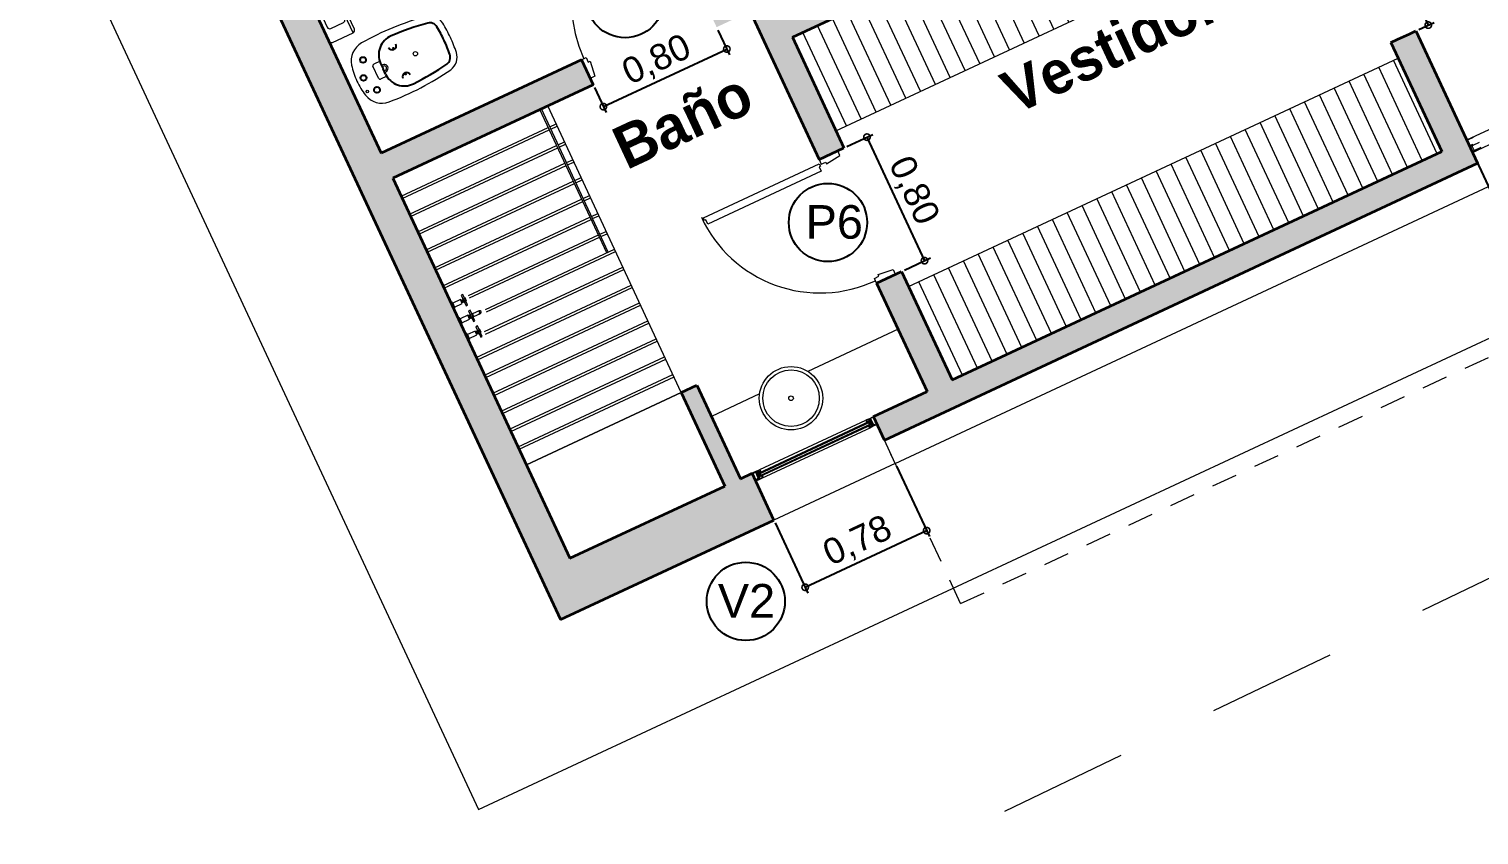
# Model space of a CAD drawing. Header units: millimetres. Extents: x 110427 to 125914, y 76277 to 76441.
# Drawn here: x 113993.84 to 114002.28, y 76324.12 to 76328.81 of the extents above; entities that cross this region are included whole.
import ezdxf

# ---------------------------------------------------------------- set-up
doc = ezdxf.new("R2010")
doc.units = ezdxf.units.MM
doc.linetypes.add('JIS_02_0.7', pattern=[1.35, 0.75, -0.6])
for name, color, linetype, lineweight in [('0.15', 6, 'Continuous', 15), ('04_CIVIL A CONSTRUIR', 250, 'Continuous', 35), ('07_CIVIL VISTAS MEDIA', 143, 'Continuous', 9), ('08_CIVIL VISTAS FINO', 251, 'Continuous', 5), ('09_CIVIL PROYECCIONES', 230, 'JIS_02_0.7', 5), ('11_CARPINTERIA Y MOBILIARIO', 141, 'Continuous', 9), ('12_HATCH', 8, 'Continuous', 9), ('12_TEXTOS', 4, 'Continuous', 40)]:
    doc.layers.add(name, color=color, linetype=linetype, lineweight=lineweight)
doc.layers.add('01_SANIT CAÑERIA SECUNDARIA', color=30, linetype='Continuous')
doc.layers.add('DET', color=4, linetype='Continuous')
doc.styles.add('JDS1', font='GOTHICB.TTF')
doc.styles.get("Standard").update_dxf_attribs({"font": 'arial.ttf'})
doc.styles.add('Swis721 BT', font='swiss.ttf')
doc.dimstyles.new('ISO-23', dxfattribs={"dimscale": 0.03, "dimtxt": 5, "dimasz": 2.5, "dimexe": 1.25, "dimexo": 0.625, "dimtad": 1, "dimtxsty": 'Swis721 BT', "dimblk": 'DOTSMALL', "dimcen": 2.5, "dimclrt": 150, "dimadec": 0, "dimazin": 0, "dimtfac": 1, "dimtmove": 0, "dimatfit": 3, "dimfxl": 0, "dimarcsym": 0})

# ---------------------------------------------------------------- blocks, each defined once
blk = doc.blocks.new('ventiluz planta')
for p, q in [((618.0704, 1113.0999), (618.0704, 1113.0849)), ((618.0854, 1113.0999), (618.0704, 1113.0999)), ((618.0704, 1113.0849), (618.0754, 1113.0849)), ((618.0704, 1113.0829), (618.0734, 1113.0829)), ((618.0704, 1113.0829), (618.0704, 1113.0599)), ((618.0704, 1113.0599), (618.0704, 1112.3599)), ((618.0734, 1113.0879), (618.0734, 1113.0969)), ((618.0734, 1113.0969), (618.0854, 1113.0969)), ((618.0784, 1113.0879), (618.0734, 1113.0879)), ((618.0734, 1113.0829), (618.0734, 1113.0749)), ((618.0734, 1113.0749), (618.1154, 1113.0749)), ((618.1124, 1113.0719), (618.0734, 1113.0719)), ((618.0734, 1113.0719), (618.0734, 1113.0599)), ((618.0754, 1113.0849), (618.0754, 1113.0769)), ((618.0754, 1113.0769), (618.1174, 1113.0769)), ((618.0784, 1113.0799), (618.0784, 1113.0879)), ((618.1174, 1113.0799), (618.0784, 1113.0799)), ((618.0804, 1113.0549), (618.0784, 1113.0549)), ((618.0804, 1113.0499), (618.0804, 1113.0549)), ((618.0824, 1112.3509), (618.0824, 1113.0689)), ((618.1049, 1113.0689), (618.0824, 1113.0689)), ((618.0854, 1113.0969), (618.0854, 1113.0999)), ((618.0884, 1112.3509), (618.0884, 1113.0689)), ((618.0989, 1113.0584), (618.0884, 1113.0689)), ((618.0884, 1113.0584), (618.0989, 1113.0689)), ((618.0989, 1113.0584), (618.0884, 1113.0584)), ((618.0989, 1112.3509), (618.0989, 1113.0689)), ((618.1049, 1112.3509), (618.1049, 1113.0689)), ((618.1204, 1113.0999), (618.1054, 1113.0999)), ((618.1054, 1113.0999), (618.1054, 1113.0969)), ((618.1054, 1113.0969), (618.1174, 1113.0969)), ((618.1069, 1113.0499), (618.1069, 1113.0689)), ((618.1099, 1113.0689), (618.1069, 1113.0689)), ((618.1204, 1113.0499), (618.1069, 1113.0499)), ((618.1099, 1113.0529), (618.1099, 1113.0689)), ((618.1174, 1113.0529), (618.1099, 1113.0529)), ((618.1124, 1113.0719), (618.1124, 1113.0619)), ((618.1124, 1113.0619), (618.1174, 1113.0619)), ((618.1154, 1113.0749), (618.1154, 1113.0649)), ((618.1154, 1113.0649), (618.1204, 1113.0649)), ((618.1174, 1113.0969), (618.1174, 1113.0799)), ((618.1174, 1113.0769), (618.1174, 1113.0669)), ((618.1174, 1113.0669), (618.1204, 1113.0669)), ((618.1174, 1113.0619), (618.1174, 1113.0529)), ((618.1204, 1113.0669), (618.1204, 1113.0999)), ((618.1204, 1113.0649), (618.1204, 1113.0499)), ((618.1204, 1113.0499), (618.1204, 1112.3699)), ((618.0704, 1112.3369), (618.0704, 1112.3599)), ((618.0734, 1112.3479), (618.0734, 1112.3599)), ((618.0804, 1112.3649), (618.0784, 1112.3649)), ((618.0804, 1112.3699), (618.0804, 1112.3649)), ((618.0989, 1112.3614), (618.0884, 1112.3614)), ((618.0989, 1112.3614), (618.0884, 1112.3509)), ((618.0884, 1112.3614), (618.0989, 1112.3509)), ((618.1204, 1112.3699), (618.1069, 1112.3699)), ((618.1069, 1112.3699), (618.1069, 1112.3509)), ((618.1174, 1112.3669), (618.1099, 1112.3669)), ((618.1099, 1112.3669), (618.1099, 1112.3509)), ((618.1124, 1112.3479), (618.1124, 1112.3579)), ((618.1124, 1112.3579), (618.1174, 1112.3579)), ((618.1174, 1112.3579), (618.1174, 1112.3669)), ((618.1204, 1112.3549), (618.1204, 1112.3699)), ((618.0704, 1112.3369), (618.0734, 1112.3369)), ((618.0704, 1112.3199), (618.0704, 1112.3349)), ((618.0704, 1112.3349), (618.0754, 1112.3349)), ((618.0854, 1112.3199), (618.0704, 1112.3199)), ((618.1124, 1112.3479), (618.0734, 1112.3479)), ((618.0734, 1112.3369), (618.0734, 1112.3449)), ((618.0734, 1112.3449), (618.1154, 1112.3449)), ((618.0784, 1112.3319), (618.0734, 1112.3319)), ((618.0734, 1112.3319), (618.0734, 1112.3229)), ((618.0734, 1112.3229), (618.0854, 1112.3229)), ((618.0754, 1112.3349), (618.0754, 1112.3429)), ((618.0754, 1112.3429), (618.1174, 1112.3429)), ((618.1174, 1112.3399), (618.0784, 1112.3399)), ((618.0784, 1112.3399), (618.0784, 1112.3319)), ((618.1049, 1112.3509), (618.0824, 1112.3509)), ((618.0854, 1112.3229), (618.0854, 1112.3199)), ((618.1054, 1112.3199), (618.1054, 1112.3229)), ((618.1054, 1112.3229), (618.1174, 1112.3229)), ((618.1204, 1112.3199), (618.1054, 1112.3199)), ((618.1099, 1112.3509), (618.1069, 1112.3509)), ((618.1154, 1112.3449), (618.1154, 1112.3549)), ((618.1154, 1112.3549), (618.1204, 1112.3549)), ((618.1174, 1112.3429), (618.1174, 1112.3529)), ((618.1174, 1112.3529), (618.1204, 1112.3529)), ((618.1174, 1112.3229), (618.1174, 1112.3399)), ((618.1204, 1112.3529), (618.1204, 1112.3199))]:
    blk.add_line(p, q)
for centre, radius, start, end in [((618.0818, 1113.0613), 0.0115, 187.06292, 262.93708), ((618.0784, 1113.0599), 0.005, 180, 270), ((618.0818, 1112.3584), 0.0115, 97.06292, 172.93708), ((618.0784, 1112.3599), 0.005, 90, 180)]:
    blk.add_arc(centre, radius, start, end)
blk = doc.blocks.new('VERILDVS')
for p, q in [((0, 0), (-0.22, 0)), ((0, 0), (0.22, 0)), ((-0.236, -0.016), (-0.236, -0.148)), ((-0.1583, -0.041), (-0.1583, -0.1228)), ((0, -0.0259), (-0.1432, -0.0259)), ((0, -0.0259), (0.1432, -0.0259)), ((0.1583, -0.041), (0.1583, -0.1228)), ((0.236, -0.016), (0.236, -0.148)), ((-0.236, -0.148), (0.236, -0.148)), ((-0.22, -0.164), (0, -0.164)), ((-0.1339, -0.164), (-0.1597, -0.2505)), ((-0.1432, -0.1379), (0, -0.1379)), ((0.1432, -0.1379), (0, -0.1379)), ((0.22, -0.164), (0, -0.164)), ((0.1339, -0.164), (0.1597, -0.2505)), ((-0.0501, -0.405), (-0.0501, -0.4777)), ((0.0501, -0.405), (0.0501, -0.4777)), ((-0.035, -0.4928), (0, -0.4928)), ((0.035, -0.4928), (0, -0.4928)), ((0, -0.6529), (-0.0442, -0.6529)), ((0, -0.6529), (0.0442, -0.6529)), ((0, -0.6929), (-0.0442, -0.6929)), ((0, -0.6929), (0.0442, -0.6929))]:
    blk.add_line(p, q)
for centre, radius, start, end in [((-0.22, -0.016), 0.016, 90, 180), ((0.22, -0.016), 0.016, 0, 90), ((-0.1432, -0.041), 0.0151, 90, 180), ((0.1432, -0.041), 0.0151, 0, 90), ((-0.22, -0.148), 0.016, 180, 270), ((-0.1432, -0.1228), 0.0151, 180, 270), ((0.1432, -0.1228), 0.0151, 270, 0), ((0.22, -0.148), 0.016, 270, 0), ((0.2634, -0.3928), 0.4463, 161.40788, 187.82144), ((-0.2634, -0.3928), 0.4463, 352.17856, 18.59212), ((0.3372, -0.4364), 0.4707, 166.85545, 189.73545), ((-0.0482, -0.3464), 0.075, 107.01312, 166.85545), ((-0.0094, -0.4733), 0.2077, 87.41957, 107.01312), ((0.0094, -0.4733), 0.2077, 72.98688, 92.58043), ((0.0482, -0.3464), 0.075, 13.14455, 72.98688), ((-0.3372, -0.4364), 0.4707, 350.26455, 13.14455), ((0.0066, -0.4098), 0.051, 97.3933, 186.62287), ((-0.0066, -0.4098), 0.051, 353.37713, 82.6067), ((0.8868, -0.2958), 1.0772, 188.42081, 197.69975), ((-0.035, -0.4777), 0.0151, 180, 270), ((0.035, -0.4777), 0.0151, 270, 0), ((-0.8868, -0.2958), 1.0772, 342.30025, 351.57919), ((0.8868, -0.2958), 1.0372, 192.25819, 197.69975), ((-0.8868, -0.2958), 1.0372, 342.30025, 347.74181), ((-0.0442, -0.5929), 0.1, 197.69975, 270), ((-0.0442, -0.5929), 0.06, 197.69975, 270), ((0.0442, -0.5929), 0.06, 270, 342.30025), ((0.0442, -0.5929), 0.1, 270, 342.30025)]:
    blk.add_arc(centre, radius, start, end)
blk = doc.blocks.new('VERBIDVS')
for p, q in [((-0.0476, -0.1707), (-0.0476, -0.1297)), ((-0.0387, -0.1208), (0.0387, -0.1208)), ((0.0476, -0.1707), (0.0476, -0.1297))]:
    blk.add_line(p, q)
for centre, radius in [((-0.0809, -0.0287), 0.00718), ((0, -0.3754), 0.0126)]:
    blk.add_circle(centre, radius)
for centre, radius, start, end in [((-0.0694, -0.1278), 0.12, 102.75653, 175.44583), ((0, -0.4345), 0.4345, 90, 102.75653), ((0, -0.4345), 0.4345, 77.24347, 90), ((0.0694, -0.1278), 0.12, 4.55417, 77.24347), ((1.4375, -0.2478), 1.6317, 175.44583, 189.68629), ((-0.0387, -0.1297), 0.00889, 90, 180), ((0, -0.176), 0.0217, 158.41785, 21.58215), ((0, -0.176), 0.0131, 142.38969, 37.61031), ((0.0387, -0.1297), 0.00889, 360, 90), ((-1.4375, -0.2478), 1.6317, 350.31371, 4.55417), ((-0.0842, -0.5075), 0.088, 189.68629, 263.93072), ((0.0842, -0.5075), 0.088, 276.06928, 350.31371), ((0, 0.2844), 0.8844, 263.93072, 270), ((0, 0.2844), 0.8844, 270, 276.06928)]:
    blk.add_arc(centre, radius, start, end)
at = {"layer": 'DET'}
for p in [(-0.0337, -0.168), (0.0337, -0.168)]:
    blk.add_line(p, (0, -0.168), dxfattribs=at)
for centre, radius in [((-0.096, -0.084), 0.017), ((0, -0.042), 0.017), ((0.096, -0.084), 0.017), ((-0.0835, -0.273), 0.00212), ((0.0835, -0.273), 0.00212)]:
    blk.add_circle(centre, radius, dxfattribs=at)
for centre, radius, start, end in [((-0.0337, -0.288), 0.12, 90, 181.56534), ((0.0337, -0.288), 0.12, 358.43466, 90), ((-0.0989, -0.273), 0.0233, 270, 90), ((0.0989, -0.273), 0.0233, 90, 270), ((1.4375, -0.2478), 1.5917, 181.56534, 189.68629), ((-1.4375, -0.2478), 1.5917, 350.31371, 358.43466), ((-0.0842, -0.5075), 0.048, 189.68629, 263.93072), ((0, 0.2844), 0.8444, 263.93072, 270), ((0, 0.2844), 0.8444, 270, 276.06928), ((0.0842, -0.5075), 0.048, 276.06928, 350.31371)]:
    blk.add_arc(centre, radius, start, end, dxfattribs=at)
blk = doc.blocks.new('_DotSmall')
at = {"color": 0, "linetype": 'ByBlock', "const_width": 0.5}
blk.add_lwpolyline([(-0.0625, 0, 1), (0.0625, 0, 1)], format="xyb", close=True, dxfattribs=at)
blk = doc.blocks.new('*D82')
at = {"layer": '09_CIVIL PROYECCIONES', "color": 0, "linetype": 'ByBlock', "lineweight": -2, "ltscale": 2}
for p, q in [((113998.892, 76326.2702), (113999.0823, 76325.8622)), ((113998.1851, 76325.9406), (113998.3754, 76325.5325)), ((113998.3595, 76325.5665), (113999.0665, 76325.8962))]:
    blk.add_line(p, q, dxfattribs=at)
at = {"layer": 'Defpoints', "color": 0, "linetype": 'ByBlock', "ltscale": 2}
for p in [(113998.8841, 76326.2872), (113998.1772, 76325.9576), (113999.0665, 76325.8962)]:
    blk.add_point(p, dxfattribs=at)
at = {"layer": '09_CIVIL PROYECCIONES', "color": 0, "linetype": 'ByBlock', "lineweight": -2, "ltscale": 2, "xscale": 0.075, "yscale": 0.075, "zscale": 0.075}
for p, rotation in [((113999.0665, 76325.8962), 24.99999999725843), ((113998.3595, 76325.5665), 204.9999999972584)]:
    blk.add_blockref('_DotSmall', p, dxfattribs=dict(at, rotation=rotation))
at = {"layer": '09_CIVIL PROYECCIONES', "color": 150, "linetype": 'ByBlock', "ltscale": 2, "insert": (113998.6669, 76325.8303), "char_height": 0.15, "attachment_point": 5, "rotation": 25, "style": 'Swis721 BT'}
blk.add_mtext('0,78', dxfattribs=at)
blk = doc.blocks.new('*D83')
at = {"layer": '09_CIVIL PROYECCIONES', "color": 0, "linetype": 'ByBlock', "lineweight": -2, "ltscale": 2}
for p, q in [((114005.8773, 76329.7703), (114006.1404, 76329.206)), ((114002.4993, 76327.5496), (114006.1246, 76329.24)), ((114002.2521, 76328.0798), (114002.5152, 76327.5156))]:
    blk.add_line(p, q, dxfattribs=at)
at = {"layer": 'Defpoints', "color": 0, "linetype": 'ByBlock', "ltscale": 2}
for p in [(114005.8694, 76329.7873), (114006.1246, 76329.24), (114002.2442, 76328.0968)]:
    blk.add_point(p, dxfattribs=at)
at = {"layer": '09_CIVIL PROYECCIONES', "color": 0, "linetype": 'ByBlock', "lineweight": -2, "ltscale": 2, "xscale": 0.075, "yscale": 0.075, "zscale": 0.075}
for p, rotation in [((114006.1246, 76329.24), 24.99941188875567), ((114002.4993, 76327.5496), 204.9994118887556)]:
    blk.add_blockref('_DotSmall', p, dxfattribs=dict(at, rotation=rotation))
at = {"layer": '09_CIVIL PROYECCIONES', "color": 150, "linetype": 'ByBlock', "ltscale": 2, "insert": (114004.2723, 76328.4798), "char_height": 0.15, "attachment_point": 5, "rotation": 24.99941, "style": 'Swis721 BT'}
blk.add_mtext('4', dxfattribs=at)
blk = doc.blocks.new('*D122')
at = {"layer": '09_CIVIL PROYECCIONES', "color": 0, "linetype": 'ByBlock', "lineweight": -2, "ltscale": 2}
for p, q in [((113998.6023, 76328.1309), (113998.753, 76328.2011)), ((113998.719, 76328.1853), (113999.0541, 76327.4666)), ((113998.9374, 76327.4122), (113999.0881, 76327.4824))]:
    blk.add_line(p, q, dxfattribs=at)
at = {"layer": 'Defpoints', "color": 0, "linetype": 'ByBlock', "ltscale": 2}
for p in [(113998.5853, 76328.1229), (113998.9204, 76327.4042), (113999.0541, 76327.4666)]:
    blk.add_point(p, dxfattribs=at)
at = {"layer": '09_CIVIL PROYECCIONES', "color": 0, "linetype": 'ByBlock', "lineweight": -2, "ltscale": 2, "xscale": 0.075, "yscale": 0.075, "zscale": 0.075}
for p, rotation in [((113998.719, 76328.1853), 114.9999999996274), ((113999.0541, 76327.4666), 294.9999999996274)]:
    blk.add_blockref('_DotSmall', p, dxfattribs=dict(at, rotation=rotation))
at = {"layer": '09_CIVIL PROYECCIONES', "color": 150, "linetype": 'ByBlock', "ltscale": 2, "insert": (113998.9855, 76327.8721), "char_height": 0.15, "attachment_point": 5, "rotation": 295, "style": 'Swis721 BT'}
blk.add_mtext('0,80', dxfattribs=at)
blk = doc.blocks.new('*D124')
at = {"layer": '09_CIVIL PROYECCIONES', "color": 0, "linetype": 'ByBlock', "lineweight": -2, "ltscale": 2}
for p, q in [((113997.8519, 76328.8084), (113997.9192, 76328.6641)), ((113997.1847, 76328.3629), (113997.9034, 76328.6981)), ((113997.1332, 76328.4733), (113997.2005, 76328.3289))]:
    blk.add_line(p, q, dxfattribs=at)
at = {"layer": 'Defpoints', "color": 0, "linetype": 'ByBlock', "ltscale": 2}
for p in [(113997.844, 76328.8254), (113997.9034, 76328.6981), (113997.1253, 76328.4903)]:
    blk.add_point(p, dxfattribs=at)
at = {"layer": '09_CIVIL PROYECCIONES', "color": 0, "linetype": 'ByBlock', "lineweight": -2, "ltscale": 2, "xscale": 0.075, "yscale": 0.075, "zscale": 0.075}
for p, rotation in [((113997.9034, 76328.6981), 25.00000002891033), ((113997.1847, 76328.3629), 205.0000000289103)]:
    blk.add_blockref('_DotSmall', p, dxfattribs=dict(at, rotation=rotation))
at = {"layer": '09_CIVIL PROYECCIONES', "color": 150, "linetype": 'ByBlock', "ltscale": 2, "insert": (113997.4979, 76328.6294), "char_height": 0.15, "attachment_point": 5, "rotation": 25, "style": 'Swis721 BT'}
blk.add_mtext('0,80', dxfattribs=at)
blk = doc.blocks.new('*D181')
at = {"layer": '09_CIVIL PROYECCIONES', "color": 0, "linetype": 'ByBlock', "lineweight": -2, "ltscale": 2}
for p, q in [((114001.5934, 76329.5367), (114001.6825, 76329.5782)), ((114001.6485, 76329.5624), (114001.9866, 76328.8373)), ((114001.9315, 76328.8116), (114002.0206, 76328.8532))]:
    blk.add_line(p, q, dxfattribs=at)
at = {"layer": 'Defpoints', "color": 0, "linetype": 'ByBlock', "ltscale": 2}
for p in [(114001.5764, 76329.5287), (114001.9866, 76328.8373), (114001.9145, 76328.8037)]:
    blk.add_point(p, dxfattribs=at)
at = {"layer": '09_CIVIL PROYECCIONES', "color": 0, "linetype": 'ByBlock', "lineweight": -2, "ltscale": 2, "xscale": 0.075, "yscale": 0.075, "zscale": 0.075}
for p, rotation in [((114001.6485, 76329.5624), 115.0000000069864), ((114001.9866, 76328.8373), 295.0000000069863)]:
    blk.add_blockref('_DotSmall', p, dxfattribs=dict(at, rotation=rotation))
at = {"layer": '09_CIVIL PROYECCIONES', "color": 150, "linetype": 'ByBlock', "ltscale": 2, "insert": (114001.9165, 76329.246), "char_height": 0.15, "attachment_point": 5, "rotation": 295, "style": 'Swis721 BT'}
blk.add_mtext('0,8', dxfattribs=at)

msp = doc.modelspace()

# ---------------------------------------------------------------- hatches: boundary and pattern name
at = {"layer": '12_HATCH'}
h = msp.add_hatch(color=1, dxfattribs=at)
h.dxf.hatch_style = 1
h.paths.add_polyline_path([(113997.3978, 76330.6697), (113997.5245, 76330.3978), (113999.2103, 76331.1838), (113999.0835, 76331.4557)])
h.paths.add_polyline_path([(113997.844, 76328.8254), (113998.0388, 76328.9163), (113998.4403, 76328.0553), (113998.5853, 76328.1229), (113998.2853, 76328.7664), (114000.0416, 76329.5854), (114001.1356, 76330.0955), (114001.4314, 76329.4611), (114001.4677, 76329.478), (114001.0873, 76330.2937), (114001.1598, 76330.3275), (114001.5402, 76329.5118), (114001.5764, 76329.5287), (114001.0198, 76330.7225), (114000.8748, 76330.6548), (114001.068, 76330.2406), (113999.9, 76329.6959), (113999.5454, 76330.4651), (113999.4004, 76330.3975), (113999.7584, 76329.6299), (113998.2176, 76328.9114), (113997.3978, 76330.6697), (113997.0579, 76330.5112), (113997.1847, 76330.2393), (113997.3795, 76330.3301), (113997.9712, 76329.0613), (113997.7763, 76328.9705)])
h = msp.add_hatch(color=1, dxfattribs=at)
h.dxf.hatch_style = 1
h.paths.add_polyline_path([(113995.6802, 76329.5377), (113995.5534, 76329.8096), (113994.9915, 76329.5476), (113996.9356, 76325.3786), (113998.1772, 76325.9576), (113998.0504, 76326.2295), (113997.9824, 76326.1978), (113997.7289, 76326.7416), (113997.6382, 76326.6993), (113997.8918, 76326.1555), (113996.99, 76325.735), (113995.9588, 76327.9464), (113997.1253, 76328.4903), (113997.0576, 76328.6353), (113995.8912, 76328.0914), (113995.2996, 76329.3602)])
h.paths.add_polyline_path([(113996.2603, 76330.1393), (113996.3871, 76329.8674), (113996.4778, 76329.9096), (113996.351, 76330.1815)])
h = msp.add_hatch(dxfattribs=at)
h.set_pattern_fill('LINE', color=256, scale=0.03, angle=475)
h.set_pattern_definition([(115, (110930.41249, 75902.03915), (-0.0863258167, -0.0402543894), [])])
h.paths.add_polyline_path([(114001.3892, 76329.5518), (114001.1356, 76330.0955), (113998.2853, 76328.7664), (113998.5388, 76328.2226)])
h = msp.add_hatch(color=1, dxfattribs=at)
h.dxf.hatch_style = 1
h.paths.add_polyline_path([(114002.2738, 76328.0333), (114001.9145, 76328.8037), (114001.8783, 76328.7868), (114001.8058, 76328.753), (114001.8058, 76328.753), (114001.7695, 76328.7361), (114002.0653, 76328.1017), (113999.215, 76326.7725), (113998.9204, 76327.4042), (113998.7754, 76327.3366), (113999.07, 76326.7049), (113998.7573, 76326.5591), (113998.8207, 76326.4232)])
h = msp.add_hatch(dxfattribs=at)
h.set_pattern_fill('LINE', color=256, scale=0.03, angle=475)
h.set_pattern_definition([(115, (110930.18427, 75902.52856), (-0.0863258167, -0.0402543894), [])])
h.paths.add_polyline_path([(114002.0653, 76328.1017), (114001.8118, 76328.6455), (113998.9614, 76327.3163), (113999.215, 76326.7725)])

# ---------------------------------------------------------------- linework, layer by layer
at = {"layer": '0.15'}
for p, q in [((113996.458, 76324.2732), (114015.4542, 76333.1313)), ((113993.8372, 76329.8934), (113996.458, 76324.2732))]:
    msp.add_line(p, q, dxfattribs=at)
at = {"layer": '01_SANIT CAÑERIA SECUNDARIA'}
for centre in [(113997.3114, 76328.9918), (113998.4921, 76327.6886)]:
    msp.add_circle(centre, 0.2277, dxfattribs=at)
at = {"layer": '01_SANIT CAÑERIA SECUNDARIA', "color": 242}
msp.add_circle((113998.0138, 76325.4844), 0.2277, dxfattribs=at)
at = {"layer": '04_CIVIL A CONSTRUIR'}
for p, q in [((113998.2853, 76328.7664), (114001.1356, 76330.0955)), ((113994.9915, 76329.5476), (113996.9356, 76325.3786)), ((113994.9915, 76329.5476), (113996.9356, 76325.3786)), ((113995.2996, 76329.3602), (113995.8912, 76328.0914)), ((113998.0388, 76328.9163), (113998.4403, 76328.0553)), ((113998.2853, 76328.7664), (113998.5853, 76328.1229)), ((114001.7695, 76328.7361), (114001.8058, 76328.753)), ((114001.8058, 76328.753), (114001.8783, 76328.7868)), ((114001.8783, 76328.7868), (114001.9145, 76328.8037)), ((114001.9145, 76328.8037), (114002.2738, 76328.0333)), ((114001.7695, 76328.7361), (114002.0653, 76328.1017)), ((113997.0576, 76328.6353), (113995.8912, 76328.0914)), ((113997.0576, 76328.6353), (113997.1253, 76328.4903)), ((113997.1253, 76328.4903), (113995.9588, 76327.9464)), ((113998.4403, 76328.0553), (113998.5853, 76328.1229)), ((113999.215, 76326.7725), (114002.0653, 76328.1017)), ((113998.8207, 76326.4232), (114002.2738, 76328.0333)), ((113995.9588, 76327.9464), (113996.99, 76325.735)), ((113998.7754, 76327.3366), (113998.9204, 76327.4042)), ((113998.9204, 76327.4042), (113999.215, 76326.7725)), ((113998.7754, 76327.3366), (113999.07, 76326.7049)), ((113997.6382, 76326.6993), (113997.7289, 76326.7416)), ((113997.7289, 76326.7416), (113997.9824, 76326.1978)), ((113997.6382, 76326.6993), (113997.8918, 76326.1555)), ((113998.7573, 76326.5591), (113999.07, 76326.7049)), ((113998.8207, 76326.4232), (113998.7573, 76326.5591)), ((113997.9824, 76326.1978), (113998.0504, 76326.2295)), ((113998.1772, 76325.9576), (113998.0504, 76326.2295)), ((113996.99, 76325.735), (113997.8918, 76326.1555)), ((113996.9356, 76325.3786), (113998.1772, 76325.9576))]:
    msp.add_line(p, q, dxfattribs=at)
at = {"layer": '07_CIVIL VISTAS MEDIA'}
for p, q in [((114002.2442, 76328.0968), (114005.8694, 76329.7873)), ((114002.2148, 76328.167), (114002.2289, 76328.1366)), ((114002.2479, 76328.1835), (114002.2153, 76328.1683)), ((114002.2466, 76328.1862), (114002.2479, 76328.1835)), ((114002.2448, 76328.1429), (114002.2303, 76328.1361)), ((114002.231, 76328.1321), (114002.2452, 76328.1017)), ((114002.246, 76328.1401), (114002.2315, 76328.1334)), ((114002.2429, 76328.1303), (114002.2515, 76328.1119)), ((114002.2804, 76328.1137), (114002.2442, 76328.0968)), ((114002.246, 76328.1401), (114002.2448, 76328.1429)), ((114002.2818, 76328.1538), (114002.2453, 76328.1367)), ((114002.2792, 76328.1164), (114002.2465, 76328.1012)), ((114002.2579, 76328.1096), (114002.2944, 76328.1265)), ((114002.2804, 76328.1137), (114002.2792, 76328.1164)), ((113998.8841, 76326.2872), (113998.1772, 76325.9576))]:
    msp.add_line(p, q, dxfattribs=at)
for centre, radius, start, end in [((114002.2157, 76328.1674), 0.001, 114.98477, 204.98476), ((114002.2298, 76328.137), 0.001, 204.98476, 294.98477), ((114002.2319, 76328.1325), 0.001, 114.98477, 204.98476), ((114002.2473, 76328.1323), 0.00488, 114.98477, 204.98476), ((114002.2461, 76328.1021), 0.001, 204.98476, 294.98477), ((114002.2559, 76328.114), 0.00488, 204.98476, 294.98477)]:
    msp.add_arc(centre, radius, start, end, dxfattribs=at)
at = {"layer": '08_CIVIL VISTAS FINO'}
for p, q in [((113996.873, 76328.2458), (113996.9092, 76328.2627)), ((113996.8793, 76328.2322), (113996.9156, 76328.2491)), ((113996.0074, 76327.8422), (113996.8639, 76328.2415)), ((113996.0138, 76327.8286), (113996.8702, 76328.228)), ((113996.9216, 76328.1415), (113996.9578, 76328.1585)), ((113996.056, 76327.7379), (113996.9125, 76328.1373)), ((113996.0624, 76327.7244), (113996.9188, 76328.1237)), ((113996.9279, 76328.128), (113996.9642, 76328.1449)), ((113996.1046, 76327.6337), (113996.9611, 76328.0331)), ((113996.111, 76327.6201), (113996.9674, 76328.0195)), ((113996.9702, 76328.0373), (113997.0064, 76328.0542)), ((113996.9765, 76328.0237), (113997.0128, 76328.0406)), ((113996.1532, 76327.5295), (113997.0097, 76327.9289)), ((113996.1596, 76327.5159), (113997.016, 76327.9153)), ((113997.0188, 76327.9331), (113997.055, 76327.95)), ((113997.0251, 76327.9195), (113997.0614, 76327.9364)), ((113996.2018, 76327.4253), (113997.0583, 76327.8246)), ((113997.0674, 76327.8289), (113997.1036, 76327.8458)), ((113997.0737, 76327.8153), (113997.11, 76327.8322)), ((113996.2082, 76327.4117), (113997.0646, 76327.811)), ((113997.116, 76327.7246), (113997.1522, 76327.7415)), ((113996.2504, 76327.321), (113997.1069, 76327.7204)), ((113996.2568, 76327.3075), (113997.1132, 76327.7068)), ((113997.1223, 76327.7111), (113997.1586, 76327.728)), ((113996.3998, 76327.2638), (113997.1555, 76327.6162)), ((113996.4059, 76327.2501), (113997.1618, 76327.6026)), ((113997.1646, 76327.6204), (113997.2008, 76327.6373)), ((113997.1709, 76327.6068), (113997.2072, 76327.6237)), ((113996.4979, 76327.1826), (113997.2494, 76327.5331)), ((113996.504, 76327.1689), (113997.2558, 76327.5195)), ((113996.4934, 76327.0537), (113997.298, 76327.4289)), ((113996.4995, 76327.0399), (113997.3044, 76327.4153)), ((113996.4448, 76326.9041), (113997.3466, 76327.3246)), ((113996.4512, 76326.8905), (113997.353, 76327.3111)), ((113996.4934, 76326.7999), (113997.3952, 76327.2204)), ((113996.4998, 76326.7863), (113997.4016, 76327.2068)), ((113996.5421, 76326.6957), (113997.4438, 76327.1162)), ((113996.5484, 76326.6821), (113997.4502, 76327.1026)), ((113996.5907, 76326.5915), (113997.4924, 76327.012)), ((113996.597, 76326.5779), (113997.4988, 76326.9984)), ((113996.6393, 76326.4872), (113997.541, 76326.9077)), ((113996.6456, 76326.4736), (113997.5474, 76326.8942)), ((113996.6879, 76326.383), (113997.5896, 76326.8035)), ((113996.6942, 76326.3694), (113997.596, 76326.7899))]:
    msp.add_line(p, q, dxfattribs=at)
for points in [[(113996.316, 76327.1806), (113996.3205, 76327.1827), (113996.2985, 76327.2298), (113996.294, 76327.2277)], [(113996.3184, 76327.1966), (113996.3637, 76327.2177), (113996.3532, 76327.2404), (113996.3078, 76327.2193)], [(113996.3622, 76327.2209), (113996.3654, 76327.2224), (113996.3578, 76327.2387), (113996.3546, 76327.2372)], [(113996.3641, 76327.2251), (113996.3705, 76327.2281), (113996.3654, 76327.2389), (113996.3591, 76327.236)], [(113996.3175, 76327.189), (113996.3211, 76327.1907), (113996.3051, 76327.2252), (113996.3015, 76327.2235)], [(113996.3611, 76327.1051), (113996.4064, 76327.1262), (113996.3958, 76327.1489), (113996.3505, 76327.1277)], [(113996.4049, 76327.1294), (113996.4081, 76327.1309), (113996.4005, 76327.1472), (113996.3973, 76327.1457)], [(113996.4068, 76327.1336), (113996.4132, 76327.1365), (113996.4081, 76327.1474), (113996.4018, 76327.1444)], [(113996.3586, 76327.089), (113996.3632, 76327.0911), (113996.3412, 76327.1383), (113996.3367, 76327.1362)], [(113996.3602, 76327.0975), (113996.3638, 76327.0992), (113996.3478, 76327.1336), (113996.3441, 76327.1319)], [(113996.4013, 76326.9975), (113996.4059, 76326.9996), (113996.3839, 76327.0467), (113996.3793, 76327.0446)], [(113996.4029, 76327.006), (113996.4065, 76327.0076), (113996.3905, 76327.0421), (113996.3868, 76327.0404)], [(113996.4038, 76327.0135), (113996.4491, 76327.0347), (113996.4385, 76327.0573), (113996.3932, 76327.0362)], [(113996.4476, 76327.0378), (113996.4508, 76327.0393), (113996.4432, 76327.0556), (113996.44, 76327.0541)], [(113996.4495, 76327.042), (113996.4559, 76327.045), (113996.4508, 76327.0559), (113996.4444, 76327.0529)]]:
    msp.add_lwpolyline(points, close=True, dxfattribs=at)
for points in [[(113996.3764, 76327.2485), (113996.3665, 76327.2698), (113996.3574, 76327.2656), (113996.3673, 76327.2443)], [(113996.3673, 76327.2443), (113996.3637, 76327.2426), (113996.3722, 76327.2244), (113996.3758, 76327.2261)], [(113996.3758, 76327.2261), (113996.3857, 76327.2048), (113996.3948, 76327.2091), (113996.3849, 76327.2304)], [(113996.3849, 76327.2304), (113996.3885, 76327.232), (113996.38, 76327.2502), (113996.3764, 76327.2485)], [(113996.4191, 76327.1569), (113996.4092, 76327.1782), (113996.4001, 76327.174), (113996.41, 76327.1527)], [(113996.4068, 76327.1501), (113996.4005, 76327.1472)], [(113996.41, 76327.1527), (113996.4064, 76327.151), (113996.4149, 76327.1329), (113996.4185, 76327.1346)], [(113996.4275, 76327.1388), (113996.4312, 76327.1405), (113996.4227, 76327.1586), (113996.4191, 76327.1569)], [(113996.4617, 76327.1757), (113996.4231, 76327.1577)], [(113996.4308, 76327.1414), (113996.4693, 76327.1594)], [(113996.4081, 76327.1309), (113996.4144, 76327.1338)], [(113996.4185, 76327.1346), (113996.4284, 76327.1133), (113996.4375, 76327.1175), (113996.4275, 76327.1388)], [(113996.4618, 76327.0654), (113996.4518, 76327.0867), (113996.4428, 76327.0825), (113996.4527, 76327.0612)], [(113996.4527, 76327.0612), (113996.4491, 76327.0595), (113996.4575, 76327.0414), (113996.4612, 76327.0431)], [(113996.4702, 76327.0473), (113996.4739, 76327.049), (113996.4654, 76327.0671), (113996.4618, 76327.0654)], [(113996.4612, 76327.0431), (113996.4711, 76327.0218), (113996.4802, 76327.026), (113996.4702, 76327.0473)]]:
    msp.add_lwpolyline(points, dxfattribs=at)
for centre in [(113996.3761, 76327.2373), (113996.4188, 76327.1458), (113996.4615, 76327.0542)]:
    msp.add_circle(centre, 0.005, dxfattribs=at)
for centre, radius, start, end in [((113996.3668, 76327.2572), 0.013, 272.38014, 317.61986), ((113996.3854, 76327.2174), 0.013, 92.38014, 137.61986), ((113996.4095, 76327.1657), 0.013, 272.38014, 317.61986), ((113996.4573, 76327.1637), 0.00906, 301.66864, 108.33137), ((113996.4643, 76327.167), 0.00909, 303.2346, 106.7654), ((113996.4281, 76327.1258), 0.013, 92.38014, 137.61986), ((113996.4522, 76327.0742), 0.013, 272.38014, 317.61986), ((113996.4708, 76327.0343), 0.013, 92.38014, 137.61986)]:
    msp.add_arc(centre, radius, start, end, dxfattribs=at)
at = {"layer": '09_CIVIL PROYECCIONES'}
msp.add_line((113992.2228, 76320.7521), (114015.4834, 76331.9415), dxfattribs=at)
at = {"layer": '09_CIVIL PROYECCIONES', "ltscale": 0.2}
for q in [(114006.9319, 76329.0469), (113998.7573, 76326.5591)]:
    msp.add_line((113999.2645, 76325.4715), q, dxfattribs=at)
at = {"layer": '09_CIVIL PROYECCIONES', "ltscale": 2}
for centre, start, end in [((113997.7627, 76328.9641), 115, 205), ((113998.4466, 76328.0417), 205, 295)]:
    msp.add_arc(centre, 0.763, start, end, dxfattribs=at)
at = {"layer": '11_CARPINTERIA Y MOBILIARIO'}
for p, q in [((114002.2104, 76328.1693), (114005.8356, 76329.8598)), ((113998.5388, 76328.2226), (114001.3892, 76329.5518)), ((113998.9614, 76327.3163), (114001.8118, 76328.6455)), ((113997.2041, 76327.512), (113996.8153, 76328.3458)), ((113997.2132, 76327.5162), (113996.8244, 76328.35)), ((113997.6382, 76326.6993), (113996.8606, 76328.3669)), ((113998.8841, 76326.2872), (114002.3371, 76327.8974)), ((113997.2132, 76327.5162), (113997.2041, 76327.512)), ((113998.901, 76327.0674), (113998.3753, 76326.8223)), ((113997.6382, 76326.6993), (113996.7365, 76326.2788)), ((113996.7365, 76326.2788), (113997.6382, 76326.6993)), ((113998.0943, 76326.6913), (113997.8134, 76326.5603)), ((113998.8841, 76326.2872), (113998.8207, 76326.4232))]:
    msp.add_line(p, q, dxfattribs=at)
for points in [[(113997.0619, 76328.6263), (113997.0576, 76328.6353), (113997.0848, 76328.648), (113997.0971, 76328.6217), (113997.1081, 76328.6269), (113997.1357, 76328.5393), (113997.1084, 76328.5266), (113997.1041, 76328.5356)], [(113998.4494, 76328.0595), (113998.4403, 76328.0553), (113998.453, 76328.0281), (113998.4793, 76328.0404), (113998.4844, 76328.0293), (113998.5618, 76328.0786), (113998.5491, 76328.106), (113998.54, 76328.1018)], [(113998.7845, 76327.3408), (113998.7754, 76327.3366), (113998.7628, 76327.3638), (113998.789, 76327.3761), (113998.7839, 76327.3871), (113998.8714, 76327.4147), (113998.8842, 76327.3873), (113998.8751, 76327.3831)]]:
    msp.add_lwpolyline(points, dxfattribs=at)
msp.add_lwpolyline([(113997.7734, 76327.7013), (113997.7681, 76327.7159), (113998.4409, 76328.0297), (113998.4487, 76328.0162), (113998.4409, 76328.0126), (113998.453, 76327.9867), (113997.7932, 76327.6791), (113997.7811, 76327.7049)], close=True, dxfattribs=at)
for radius in [0.1845, 0.1645, 0.0135]:
    msp.add_circle((113998.2771, 76326.6662), radius, dxfattribs=at)

# ---------------------------------------------------------------- block references
at = {"layer": '07_CIVIL VISTAS MEDIA', "rotation": 114.999999999962}
msp.add_blockref('ventiluz planta', (115268.0904, 76236.4385), dxfattribs=at)
at = {"layer": '11_CARPINTERIA Y MOBILIARIO', "rotation": 115.0000000001837}
for name, p in [('VERILDVS', (113995.4937, 76328.944)), ('VERBIDVS', (113995.7503, 76328.512))]:
    msp.add_blockref(name, p, dxfattribs=at)

# ---------------------------------------------------------------- texts
at = {"layer": '01_SANIT CAÑERIA SECUNDARIA', "insert": (113998.3622, 76327.7898), "char_height": 0.19514, "attachment_point": 1}
msp.add_mtext_dynamic_manual_height_columns('P6', width=0.6486, gutter_width=12.5, heights=[0], dxfattribs=at)
at = {"layer": '01_SANIT CAÑERIA SECUNDARIA', "color": 242, "insert": (113997.8513, 76325.5855), "char_height": 0.19514, "attachment_point": 1}
msp.add_mtext_dynamic_manual_height_columns('V2', width=0.6486, gutter_width=12.5, heights=[0], dxfattribs=at)
at = {"layer": '12_TEXTOS', "char_height": 0.25, "width": 2.741072, "attachment_point": 8, "rotation": 25.00025, "style": 'JDS1'}
for s, insert in [('Vestidor', (114000.1893, 76328.5942)), ('Baño', (113997.7005, 76328.166))]:
    msp.add_mtext(s, dxfattribs=dict(at, insert=insert))

# ---------------------------------------------------------------- dimensions: what is measured, and where the dimension line sits
at = {"layer": '09_CIVIL PROYECCIONES', "color": 80, "linetype": 'ByBlock', "ltscale": 2}
for p1, p2, distance, picture, middle in [((114002.2442, 76328.0968), (114005.8694, 76329.7873), -0.6038, '*D83', (114004.2723, 76328.4798)), ((114001.5764, 76329.5287), (114001.9145, 76328.8037), 0.0795, '*D181', (114001.9165, 76329.246)), ((113998.1772, 76325.9576), (113998.8841, 76326.2872), -0.4315, '*D82', (113998.6669, 76325.8303))]:
    dim = msp.add_aligned_dim(p1=p1, p2=p2, distance=distance, dimstyle='ISO-23', override={"dimfxl": 100, "dimarcsym": 2}, dxfattribs=at)
    dim.commit()
    dim.dimension.update_dxf_attribs({"geometry": picture, "text_midpoint": middle})
for p1, p2, distance, picture, middle in [((113997.1253, 76328.4903), (113997.844, 76328.8254), -0.1406, '*D124', (113997.4979, 76328.6294)), ((113998.5853, 76328.1229), (113998.9204, 76327.4042), 0.1475, '*D122', (113998.9855, 76327.8721))]:
    dim = msp.add_aligned_dim(p1=p1, p2=p2, distance=distance, text='0,80', dimstyle='ISO-23', override={"dimfxl": 100, "dimarcsym": 2}, dxfattribs=at)
    dim.commit()
    dim.dimension.update_dxf_attribs({"geometry": picture, "text_midpoint": middle})

doc.saveas('drawing.dxf')
